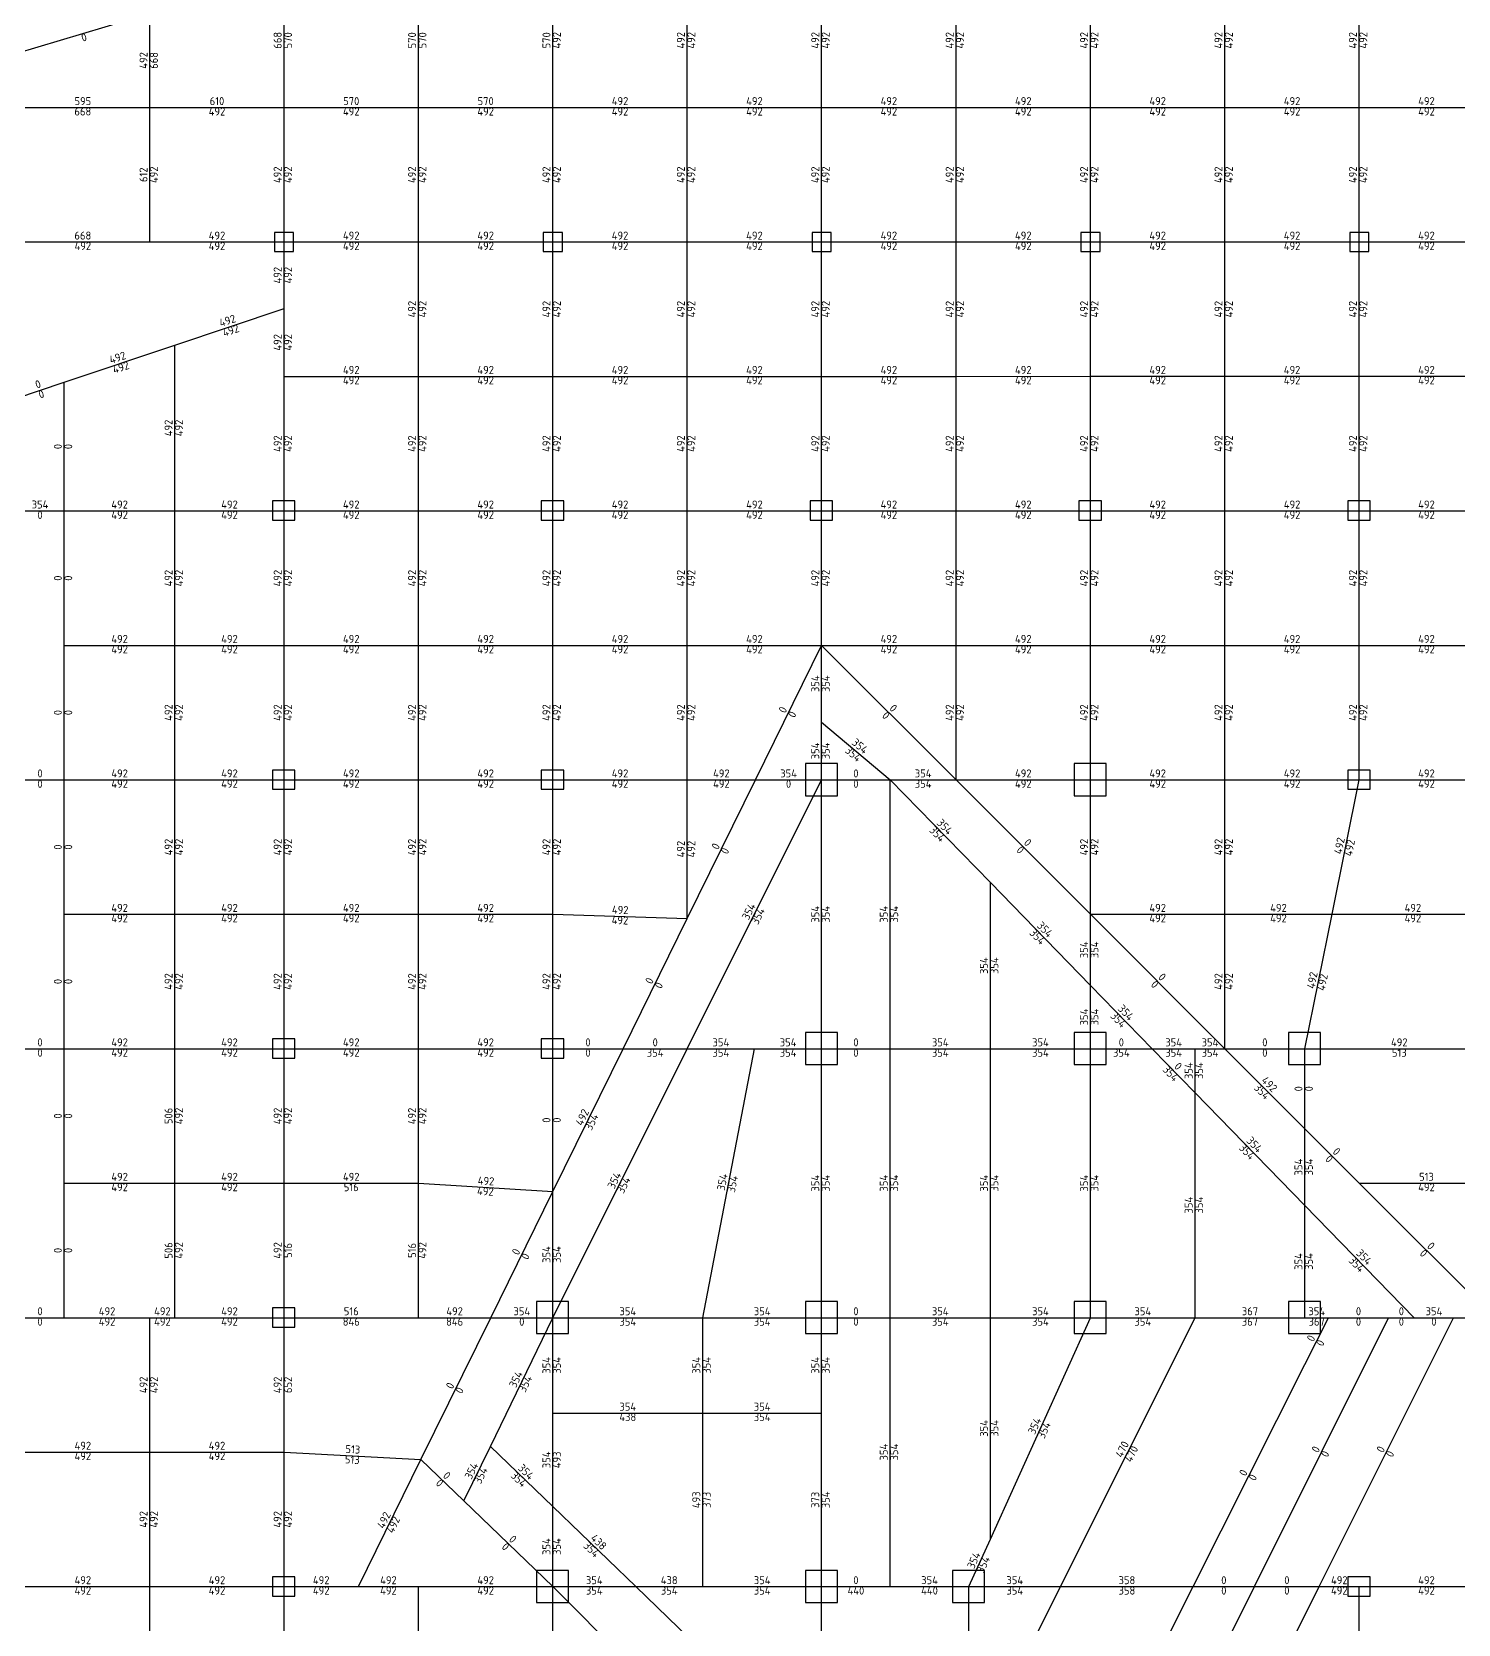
# Model space of a CAD drawing. Header units: millimetres. Extents: x -245177 to 1112891, y -1092030 to 122567.
# Drawn here: x -86381 to -41810, y -1007795 to -958058 of the extents above; entities that cross this region are included whole.
import ezdxf
from ezdxf.enums import TextEntityAlignment as Align

# ---------------------------------------------------------------- set-up
doc = ezdxf.new("R2010")
doc.units = ezdxf.units.MM
doc.header["$MEASUREMENT"] = 0
for name, color, linetype in [('13', 4, 'Continuous'), ('dsg', 7, 'Continuous'), ('jiantu', 134, 'Continuous')]:
    doc.layers.add(name, color=color, linetype=linetype)
doc.styles.add('TrueTypeFont', font='yjkeng.shx', dxfattribs={"bigfont": 'yjkchn.shx'})

msp = doc.modelspace()

# ---------------------------------------------------------------- linework, layer by layer
at = {"layer": 'jiantu'}
for p, q in [((-78500, -960422), (-78500, -956222)), ((-74300, -960422), (-74300, -956222)), ((-70100, -960422), (-70100, -956222)), ((-65900, -960422), (-65900, -956222)), ((-61700, -960422), (-61700, -956222)), ((-57500, -960422), (-57500, -956222)), ((-53300, -960422), (-53300, -956222)), ((-49100, -960422), (-49100, -956222)), ((-44900, -960422), (-44900, -956222)), ((-86883, -958738), (-82691, -957480)), ((-82691, -960422), (-82691, -957480)), ((-86883, -960422), (-82691, -960422)), ((-82691, -964622), (-82691, -960422)), ((-82691, -960422), (-78500, -960422)), ((-78500, -960422), (-74300, -960422)), ((-78500, -964622), (-78500, -960422)), ((-74300, -964622), (-74300, -960422)), ((-74300, -960422), (-70100, -960422)), ((-70100, -960422), (-65900, -960422)), ((-70100, -964622), (-70100, -960422)), ((-65900, -964622), (-65900, -960422)), ((-65900, -960422), (-61700, -960422)), ((-61700, -960422), (-57500, -960422)), ((-61700, -964622), (-61700, -960422)), ((-57500, -964622), (-57500, -960422)), ((-57500, -960422), (-53300, -960422)), ((-53300, -960422), (-49100, -960422)), ((-53300, -964622), (-53300, -960422)), ((-49100, -964622), (-49100, -960422)), ((-49100, -960422), (-44900, -960422)), ((-44900, -960422), (-40700, -960422)), ((-44900, -964622), (-44900, -960422)), ((-86883, -964622), (-82691, -964622)), ((-82691, -964622), (-78500, -964622)), ((-78500, -966697), (-78500, -964622)), ((-78500, -964622), (-74300, -964622)), ((-74300, -964622), (-70100, -964622)), ((-74300, -968819), (-74300, -964622)), ((-70100, -968819), (-70100, -964622)), ((-70100, -964622), (-65900, -964622)), ((-65900, -964622), (-61700, -964622)), ((-65900, -968819), (-65900, -964622)), ((-61700, -968819), (-61700, -964622)), ((-61700, -964622), (-57500, -964622)), ((-57500, -964622), (-53300, -964622)), ((-57500, -968819), (-57500, -964622)), ((-53300, -968818), (-53300, -964622)), ((-53300, -964622), (-49100, -964622)), ((-49100, -964622), (-44900, -964622)), ((-49100, -968818), (-49100, -964622)), ((-44900, -968818), (-44900, -964622)), ((-44900, -964622), (-40700, -964622)), ((-81909, -967841), (-78500, -966697)), ((-78500, -968819), (-78500, -966697)), ((-85368, -969002), (-81909, -967841)), ((-81909, -973022), (-81909, -967841)), ((-78500, -968819), (-74300, -968819)), ((-78500, -973022), (-78500, -968819)), ((-74300, -973022), (-74300, -968819)), ((-74300, -968819), (-70100, -968819)), ((-70100, -968819), (-65900, -968819)), ((-70100, -973022), (-70100, -968819)), ((-65900, -973022), (-65900, -968819)), ((-65900, -968819), (-61700, -968819)), ((-61700, -968819), (-57500, -968819)), ((-61700, -973022), (-61700, -968819)), ((-57500, -968819), (-53300, -968818)), ((-57500, -973022), (-57500, -968819)), ((-53300, -968818), (-49100, -968818)), ((-53300, -973022), (-53300, -968818)), ((-49100, -973022), (-49100, -968818)), ((-49100, -968818), (-44900, -968818)), ((-44900, -968818), (-40700, -968818)), ((-44900, -973022), (-44900, -968818)), ((-86883, -969510), (-85368, -969002)), ((-85368, -973022), (-85368, -969002)), ((-86883, -973022), (-85368, -973022)), ((-85368, -973022), (-81909, -973022)), ((-85368, -977222), (-85368, -973022)), ((-81909, -973022), (-78500, -973022)), ((-81909, -977222), (-81909, -973022)), ((-78500, -977222), (-78500, -973022)), ((-78500, -973022), (-74300, -973022)), ((-74300, -973022), (-70100, -973022)), ((-74300, -977222), (-74300, -973022)), ((-70100, -977222), (-70100, -973022)), ((-70100, -973022), (-65900, -973022)), ((-65900, -973022), (-61700, -973022)), ((-65900, -977222), (-65900, -973022)), ((-61700, -977222), (-61700, -973022)), ((-61700, -973022), (-57500, -973022)), ((-57500, -973022), (-53300, -973022)), ((-57500, -977222), (-57500, -973022)), ((-53300, -977222), (-53300, -973022)), ((-53300, -973022), (-49100, -973022)), ((-49100, -973022), (-44900, -973022)), ((-49100, -977222), (-49100, -973022)), ((-44900, -977222), (-44900, -973022)), ((-44900, -973022), (-40700, -973022)), ((-85368, -977222), (-81909, -977222)), ((-85368, -981422), (-85368, -977222)), ((-81909, -977222), (-78500, -977222)), ((-81909, -981422), (-81909, -977222)), ((-78500, -977222), (-74300, -977222)), ((-78500, -981422), (-78500, -977222)), ((-74300, -981422), (-74300, -977222)), ((-74300, -977222), (-70100, -977222)), ((-70100, -977222), (-65900, -977222)), ((-70100, -981422), (-70100, -977222)), ((-65900, -981422), (-65900, -977222)), ((-65900, -977222), (-61700, -977222)), ((-63768, -981422), (-61700, -977222)), ((-61700, -977222), (-57500, -977222)), ((-61700, -977222), (-57500, -981422)), ((-61700, -979618), (-61700, -977222)), ((-57500, -977222), (-53300, -977222)), ((-57500, -981422), (-57500, -977222)), ((-53300, -977222), (-49100, -977222)), ((-53300, -981422), (-53300, -977222)), ((-49100, -981422), (-49100, -977222)), ((-49100, -977222), (-44900, -977222)), ((-44900, -977222), (-40700, -977222)), ((-44900, -981422), (-44900, -977222)), ((-61700, -979618), (-59559, -981422)), ((-61700, -981422), (-61700, -979618)), ((-86883, -981422), (-85368, -981422)), ((-85368, -985622), (-85368, -981422)), ((-85368, -981422), (-81909, -981422)), ((-81909, -985622), (-81909, -981422)), ((-81909, -981422), (-78500, -981422)), ((-78500, -985622), (-78500, -981422)), ((-78500, -981422), (-74300, -981422)), ((-74300, -981422), (-70100, -981422)), ((-74300, -985622), (-74300, -981422)), ((-70100, -985622), (-70100, -981422)), ((-70100, -981422), (-65900, -981422)), ((-65900, -981422), (-63768, -981422)), ((-65900, -985751), (-63768, -981422)), ((-65900, -985751), (-65900, -981422)), ((-65900, -989822), (-61700, -981422)), ((-63768, -981422), (-61700, -981422)), ((-61700, -981422), (-59559, -981422)), ((-61700, -989822), (-61700, -981422)), ((-59559, -981422), (-57500, -981422)), ((-59559, -989822), (-59559, -981422)), ((-59559, -981422), (-56429, -984632)), ((-57500, -981422), (-53300, -981422)), ((-57500, -981422), (-53300, -985622)), ((-53300, -985622), (-53300, -981422)), ((-53300, -981422), (-49100, -981422)), ((-49100, -981422), (-44900, -981422)), ((-49100, -985622), (-49100, -981422)), ((-45750, -985622), (-44900, -981422)), ((-44900, -981422), (-40700, -981422)), ((-56429, -984632), (-53300, -987842)), ((-56429, -989822), (-56429, -984632)), ((-85368, -985622), (-81909, -985622)), ((-85368, -989822), (-85368, -985622)), ((-81909, -985622), (-78500, -985622)), ((-81909, -989822), (-81909, -985622)), ((-78500, -985622), (-74300, -985622)), ((-78500, -989822), (-78500, -985622)), ((-74300, -989822), (-74300, -985622)), ((-74300, -985622), (-70100, -985622)), ((-70100, -985622), (-65900, -985751)), ((-70100, -989822), (-70100, -985622)), ((-67904, -989822), (-65900, -985751)), ((-53300, -985622), (-49100, -989822)), ((-53300, -985622), (-49100, -985622)), ((-53300, -987842), (-53300, -985622)), ((-49100, -985622), (-45750, -985622)), ((-49100, -989822), (-49100, -985622)), ((-46600, -989822), (-45750, -985622)), ((-45750, -985622), (-40700, -985622)), ((-53300, -987842), (-51370, -989822)), ((-53300, -989822), (-53300, -987842)), ((-86883, -989822), (-85368, -989822)), ((-85368, -994022), (-85368, -989822)), ((-85368, -989822), (-81909, -989822)), ((-81909, -994022), (-81909, -989822)), ((-81909, -989822), (-78500, -989822)), ((-78500, -994022), (-78500, -989822)), ((-78500, -989822), (-74300, -989822)), ((-74300, -989822), (-70100, -989822)), ((-74300, -994022), (-74300, -989822)), ((-70100, -994280), (-70100, -989822)), ((-70100, -994280), (-67904, -989822)), ((-70100, -998222), (-65900, -989822)), ((-70100, -989822), (-67904, -989822)), ((-67904, -989822), (-65900, -989822)), ((-65900, -989822), (-63800, -989822)), ((-65418, -998222), (-63800, -989822)), ((-63800, -989822), (-61700, -989822)), ((-61700, -989822), (-59559, -989822)), ((-61700, -998222), (-61700, -989822)), ((-59559, -989822), (-56429, -989822)), ((-59559, -998222), (-59559, -989822)), ((-56429, -989822), (-53300, -989822)), ((-56429, -998222), (-56429, -989822)), ((-53300, -998222), (-53300, -989822)), ((-53300, -989822), (-51370, -989822)), ((-51370, -989822), (-50032, -989822)), ((-51370, -989822), (-50032, -991194)), ((-50032, -989822), (-49100, -989822)), ((-50032, -991194), (-50032, -989822)), ((-49100, -989822), (-46600, -989822)), ((-49100, -989822), (-46600, -992322)), ((-46600, -992322), (-46600, -989822)), ((-46600, -989822), (-40700, -989822)), ((-50032, -991194), (-46600, -994715)), ((-50032, -998222), (-50032, -991194)), ((-46600, -992322), (-44900, -994022)), ((-46600, -994715), (-46600, -992322)), ((-85368, -994022), (-81909, -994022)), ((-85368, -998222), (-85368, -994022)), ((-81909, -994022), (-78500, -994022)), ((-81909, -998222), (-81909, -994022)), ((-78500, -994022), (-74300, -994022)), ((-78500, -998222), (-78500, -994022)), ((-74300, -998222), (-74300, -994022)), ((-74300, -994022), (-70100, -994280)), ((-44900, -994022), (-40700, -998222)), ((-44900, -994022), (-40700, -994022)), ((-72041, -998222), (-70100, -994280)), ((-70100, -998222), (-70100, -994280)), ((-46600, -994715), (-43181, -998222)), ((-46600, -998222), (-46600, -994715)), ((-86883, -998222), (-85368, -998222)), ((-85368, -998222), (-82691, -998222)), ((-82691, -998222), (-81909, -998222)), ((-82691, -1002422), (-82691, -998222)), ((-81909, -998222), (-78500, -998222)), ((-78500, -998222), (-74300, -998222)), ((-78500, -1002422), (-78500, -998222)), ((-74300, -998222), (-72041, -998222)), ((-74220, -1002648), (-72041, -998222)), ((-72051, -1002242), (-70100, -998222)), ((-72041, -998222), (-70100, -998222)), ((-70100, -998222), (-65418, -998222)), ((-70100, -1001203), (-70100, -998222)), ((-65418, -998222), (-61700, -998222)), ((-65418, -1001203), (-65418, -998222)), ((-61700, -1001203), (-61700, -998222)), ((-61700, -998222), (-59559, -998222)), ((-59559, -998222), (-56429, -998222)), ((-59559, -1006622), (-59559, -998222)), ((-56429, -998222), (-53300, -998222)), ((-56429, -1005140), (-53300, -998222)), ((-56429, -1005140), (-56429, -998222)), ((-54232, -1006622), (-50032, -998222)), ((-53300, -998222), (-50032, -998222)), ((-50032, -998222), (-46600, -998222)), ((-48174, -1006622), (-43988, -998222)), ((-46600, -999689), (-45861, -998222)), ((-46600, -998222), (-45861, -998222)), ((-46149, -1006622), (-41954, -998222)), ((-45861, -998222), (-43988, -998222)), ((-43988, -998222), (-43181, -998222)), ((-43181, -998222), (-41954, -998222)), ((-41954, -998222), (-40700, -998222)), ((-50089, -1006622), (-46600, -999689)), ((-70100, -1004124), (-70100, -1001203)), ((-70100, -1001203), (-65418, -1001203)), ((-65418, -1006622), (-65418, -1001203)), ((-65418, -1001203), (-61700, -1001203)), ((-61700, -1006622), (-61700, -1001203)), ((-86883, -1002422), (-82691, -1002422)), ((-82691, -1006622), (-82691, -1002422)), ((-82691, -1002422), (-78500, -1002422)), ((-78500, -1002422), (-74220, -1002648)), ((-78500, -1006622), (-78500, -1002422)), ((-76177, -1006622), (-74220, -1002648)), ((-74220, -1002648), (-72877, -1003944)), ((-72877, -1003944), (-72051, -1002242)), ((-72051, -1002242), (-70100, -1004124)), ((-72877, -1003944), (-70100, -1006622)), ((-70100, -1006622), (-70100, -1004124)), ((-70100, -1004124), (-67510, -1006622)), ((-57100, -1006622), (-56429, -1005140)), ((-86883, -1006622), (-82691, -1006622)), ((-82691, -1006622), (-78500, -1006622)), ((-82691, -1010822), (-82691, -1006622)), ((-78500, -1010822), (-78500, -1006622)), ((-78500, -1006622), (-76177, -1006622)), ((-76177, -1006622), (-74300, -1006622)), ((-74300, -1006622), (-70100, -1006622)), ((-74300, -1010822), (-74300, -1006622)), ((-70100, -1010822), (-70100, -1006622)), ((-70100, -1006622), (-65900, -1010822)), ((-70100, -1006622), (-67510, -1006622)), ((-67510, -1006622), (-65418, -1006622)), ((-67510, -1006622), (-61700, -1012226)), ((-65418, -1006622), (-61700, -1006622)), ((-61700, -1006622), (-59559, -1006622)), ((-61700, -1012226), (-61700, -1006622)), ((-59559, -1006622), (-57100, -1006622)), ((-57100, -1012357), (-57100, -1006622)), ((-57100, -1012357), (-54232, -1006622)), ((-57100, -1006622), (-54232, -1006622)), ((-54318, -1015022), (-50089, -1006622)), ((-54232, -1006622), (-50089, -1006622)), ((-52360, -1015022), (-48174, -1006622)), ((-50089, -1006622), (-48174, -1006622)), ((-48247, -1010822), (-46149, -1006622)), ((-48174, -1006622), (-46149, -1006622)), ((-46149, -1006622), (-44900, -1006622)), ((-44900, -1010822), (-44900, -1006622)), ((-44900, -1006622), (-40700, -1006622))]:
    msp.add_line(p, q, dxfattribs=at)
at = {"layer": 'jiantu', "color": 54}
for points in [[(-78200, -964322), (-78800, -964322), (-78800, -964922), (-78200, -964922)], [(-69800, -964322), (-70400, -964322), (-70400, -964922), (-69800, -964922)], [(-61400, -964322), (-62000, -964322), (-62000, -964922), (-61400, -964922)], [(-53000, -964322), (-53600, -964322), (-53600, -964922), (-53000, -964922)], [(-44600, -964322), (-45200, -964322), (-45200, -964922), (-44600, -964922)], [(-78160, -972712), (-78860, -972712), (-78860, -973312), (-78160, -973312)], [(-69760, -972712), (-70460, -972712), (-70460, -973312), (-69760, -973312)], [(-61360, -972712), (-62060, -972712), (-62060, -973312), (-61360, -973312)], [(-52960, -972712), (-53660, -972712), (-53660, -973312), (-52960, -973312)], [(-44560, -972712), (-45260, -972712), (-45260, -973312), (-44560, -973312)], [(-78160, -981117), (-78860, -981117), (-78860, -981717), (-78160, -981717)], [(-69760, -981117), (-70460, -981117), (-70460, -981717), (-69760, -981717)], [(-61210, -980917), (-62210, -980917), (-62210, -981917), (-61210, -981917)], [(-52810, -980917), (-53810, -980917), (-53810, -981917), (-52810, -981917)], [(-44560, -981117), (-45260, -981117), (-45260, -981717), (-44560, -981717)], [(-78160, -989517), (-78860, -989517), (-78860, -990117), (-78160, -990117)], [(-69760, -989517), (-70460, -989517), (-70460, -990117), (-69760, -990117)], [(-61210, -989317), (-62210, -989317), (-62210, -990317), (-61210, -990317)], [(-52810, -989317), (-53810, -989317), (-53810, -990317), (-52810, -990317)], [(-46110, -989317), (-47110, -989317), (-47110, -990317), (-46110, -990317)], [(-69610, -997717), (-70610, -997717), (-70610, -998717), (-69610, -998717)], [(-61210, -997717), (-62210, -997717), (-62210, -998717), (-61210, -998717)], [(-52810, -997717), (-53810, -997717), (-53810, -998717), (-52810, -998717)], [(-46110, -997717), (-47110, -997717), (-47110, -998717), (-46110, -998717)], [(-78160, -997917), (-78860, -997917), (-78860, -998517), (-78160, -998517)], [(-69610, -1006117), (-70610, -1006117), (-70610, -1007117), (-69610, -1007117)], [(-61210, -1006117), (-62210, -1006117), (-62210, -1007117), (-61210, -1007117)], [(-56610, -1006117), (-57610, -1006117), (-57610, -1007117), (-56610, -1007117)], [(-78160, -1006317), (-78860, -1006317), (-78860, -1006917), (-78160, -1006917)], [(-44560, -1006317), (-45260, -1006317), (-45260, -1006917), (-44560, -1006917)]]:
    msp.add_lwpolyline(points, close=True, dxfattribs=at)

# ---------------------------------------------------------------- texts
at = {"layer": '13', "color": 4, "linetype": 'Continuous', "style": 'TrueTypeFont'}
for s, p in [('668', (-78500, -958322)), ('570', (-74300, -958322)), ('570', (-70100, -958322)), ('612', (-82691, -962522))]:
    msp.add_text(s, height=250, rotation=90, dxfattribs=at).set_placement(p, align=Align.BOTTOM_CENTER)
for s, p in [('570', (-78500, -958322)), ('570', (-74300, -958322)), ('668', (-82691, -958951)), ('652', (-78500, -1000322))]:
    msp.add_text(s, height=250, rotation=90, dxfattribs=at).set_placement(p, align=Align.TOP_CENTER)
msp.add_text('668', height=250, dxfattribs=at).set_placement((-84787, -960422), align=Align.TOP_CENTER)
for s, p in [('595', (-84787, -960422)), ('610', (-80595, -960422)), ('570', (-76400, -960422)), ('570', (-72200, -960422)), ('668', (-84787, -964622))]:
    msp.add_text(s, height=250, dxfattribs=at).set_placement(p, align=Align.BOTTOM_CENTER)
at = {"layer": 'dsg', "color": 1, "linetype": 'Continuous', "style": 'TrueTypeFont'}
for s, rotation, p in [('0', 16.7049, (-84787, -958109)), ('492', 90, (-70100, -958322)), ('492', 90, (-65900, -958322)), ('492', 90, (-61700, -958322)), ('492', 90, (-57500, -958322)), ('492', 90, (-53300, -958322)), ('492', 90, (-49100, -958322)), ('492', 90, (-44900, -958322)), ('492', 90, (-82691, -962522)), ('492', 90, (-78500, -962522)), ('492', 90, (-74300, -962522)), ('492', 90, (-70100, -962522)), ('492', 90, (-65900, -962522)), ('492', 90, (-61700, -962522)), ('492', 90, (-57500, -962522)), ('492', 90, (-53300, -962522)), ('492', 90, (-49100, -962522)), ('492', 90, (-44900, -962522)), ('492', 90, (-78500, -965659)), ('492', 90, (-74300, -966720)), ('492', 90, (-70100, -966720)), ('492', 90, (-65900, -966720)), ('492', 90, (-61700, -966720)), ('492', 90, (-57500, -966720)), ('492', 90, (-53300, -966720)), ('492', 90, (-49100, -966720)), ('492', 90, (-44900, -966720)), ('492', 18.5522, (-80204, -967269)), ('492', 90, (-78500, -967758)), ('492', 18.5522, (-83638, -968421)), ('0', 18.5522, (-86125, -969256)), ('492', 90, (-81909, -970431)), ('492', 90, (-78500, -970920)), ('492', 90, (-74300, -970920)), ('492', 90, (-70100, -970920)), ('492', 90, (-65900, -970920)), ('492', 90, (-61700, -970920)), ('492', 90, (-57500, -970920)), ('492', 90, (-53300, -970920)), ('492', 90, (-49100, -970920)), ('492', 90, (-44900, -970920)), ('0', 90, (-85368, -971012)), ('0', 90, (-85368, -975122)), ('492', 90, (-81909, -975122)), ('492', 90, (-78500, -975122)), ('492', 90, (-74300, -975122)), ('492', 90, (-70100, -975122)), ('492', 90, (-65900, -975122)), ('492', 90, (-61700, -975122)), ('492', 90, (-57500, -975122)), ('492', 90, (-53300, -975122)), ('492', 90, (-49100, -975122)), ('492', 90, (-44900, -975122)), ('354', 90, (-61700, -978420)), ('0', 90, (-85368, -979322)), ('492', 90, (-81909, -979322)), ('492', 90, (-78500, -979322)), ('492', 90, (-74300, -979322)), ('492', 90, (-70100, -979322)), ('492', 90, (-65900, -979322)), ('0', 63.783, (-62734, -979322)), ('0', 315, (-59600, -979322)), ('492', 90, (-57500, -979322)), ('492', 90, (-53300, -979322)), ('492', 90, (-49100, -979322)), ('492', 90, (-44900, -979322)), ('354', 90, (-61700, -980520)), ('354', 319.8822, (-60629, -980520)), ('492', 90, (-81909, -983522)), ('492', 90, (-78500, -983522)), ('492', 90, (-74300, -983522)), ('492', 90, (-70100, -983522)), ('354', 314.2713, (-57994, -983027)), ('492', 90, (-53300, -983522)), ('492', 90, (-49100, -983522)), ('492', 78.559, (-45325, -983522)), ('0', 90, (-85368, -983522)), ('492', 90, (-65900, -983586)), ('0', 63.783, (-64834, -983586)), ('0', 315, (-55400, -983522)), ('492', 358.2389, (-68000, -985686)), ('354', 63.435, (-63800, -985622)), ('354', 90, (-61700, -985622)), ('354', 90, (-59559, -985622)), ('354', 314.2713, (-54864, -986237)), ('354', 90, (-53300, -986732)), ('354', 90, (-56429, -987227)), ('0', 90, (-85368, -987722)), ('492', 90, (-81909, -987722)), ('492', 90, (-78500, -987722)), ('492', 90, (-74300, -987722)), ('492', 90, (-70100, -987722)), ('0', 63.783, (-66902, -987786)), ('0', 315, (-51200, -987722)), ('492', 90, (-49100, -987722)), ('492', 78.559, (-46175, -987722)), ('354', 90, (-53300, -988832)), ('354', 314.2713, (-52335, -988832)), ('354', 90, (-50032, -990508)), ('354', 314.2713, (-50701, -990508)), ('354', 315, (-47850, -991072)), ('0', 90, (-46600, -991072)), ('492', 90, (-81909, -991922)), ('492', 90, (-78500, -991922)), ('492', 90, (-74300, -991922)), ('0', 90, (-85368, -991922)), ('0', 90, (-70100, -992051)), ('354', 63.783, (-69002, -992051)), ('354', 314.2713, (-48316, -992955)), ('0', 315, (-45750, -993172)), ('354', 90, (-46600, -993518)), ('492', 356.4812, (-72200, -994151)), ('354', 63.435, (-68000, -994022)), ('354', 79.0954, (-64609, -994022)), ('354', 90, (-61700, -994022)), ('354', 90, (-59559, -994022)), ('354', 90, (-56429, -994022)), ('354', 90, (-53300, -994022)), ('354', 90, (-50032, -994708)), ('0', 90, (-85368, -996122)), ('492', 90, (-81909, -996122)), ('516', 90, (-78500, -996122)), ('492', 90, (-74300, -996122)), ('0', 63.783, (-71070, -996251)), ('354', 90, (-70100, -996251)), ('354', 90, (-46600, -996468)), ('0', 315, (-42800, -996122)), ('354', 314.2713, (-44890, -996468)), ('0', 63.2804, (-46230, -998955)), ('354', 90, (-70100, -999712)), ('354', 90, (-65418, -999712)), ('354', 90, (-61700, -999712)), ('492', 90, (-82691, -1000322)), ('354', 64.108, (-71075, -1000232)), ('0', 63.783, (-73131, -1000435)), ('354', 90, (-56429, -1001681)), ('354', 65.6589, (-54864, -1001681)), ('354', 90, (-59559, -1002422)), ('513', 356.9667, (-76360, -1002535)), ('493', 90, (-70100, -1002664)), ('470', 63.435, (-52132, -1002422)), ('0', 63.5118, (-46081, -1002422)), ('0', 63.4613, (-44052, -1002422)), ('354', 64.108, (-72464, -1003093)), ('354', 316.036, (-71075, -1003183)), ('0', 63.2804, (-48344, -1003155)), ('0', 316.045, (-73549, -1003296)), ('373', 90, (-65418, -1003912)), ('354', 90, (-61700, -1003912)), ('492', 90, (-82691, -1004522)), ('492', 90, (-78500, -1004522)), ('492', 63.783, (-75199, -1004635)), ('354', 90, (-70100, -1005373)), ('0', 316.045, (-71488, -1005283)), ('354', 316.036, (-68805, -1005373)), ('354', 65.6589, (-56764, -1005881))]:
    msp.add_text(s, height=250, rotation=rotation, dxfattribs=at).set_placement(p, align=Align.TOP_CENTER)
for s, rotation, p in [('492', 90, (-65900, -958322)), ('492', 90, (-61700, -958322)), ('492', 90, (-57500, -958322)), ('492', 90, (-53300, -958322)), ('492', 90, (-49100, -958322)), ('492', 90, (-44900, -958322)), ('492', 90, (-82691, -958951)), ('492', 90, (-78500, -962522)), ('492', 90, (-74300, -962522)), ('492', 90, (-70100, -962522)), ('492', 90, (-65900, -962522)), ('492', 90, (-61700, -962522)), ('492', 90, (-57500, -962522)), ('492', 90, (-53300, -962522)), ('492', 90, (-49100, -962522)), ('492', 90, (-44900, -962522)), ('492', 90, (-78500, -965659)), ('492', 90, (-74300, -966720)), ('492', 90, (-70100, -966720)), ('492', 90, (-65900, -966720)), ('492', 90, (-61700, -966720)), ('492', 90, (-57500, -966720)), ('492', 90, (-53300, -966720)), ('492', 90, (-49100, -966720)), ('492', 90, (-44900, -966720)), ('492', 18.5522, (-80204, -967269)), ('492', 90, (-78500, -967758)), ('492', 18.5522, (-83638, -968421)), ('0', 18.5522, (-86125, -969256)), ('492', 90, (-81909, -970431)), ('492', 90, (-78500, -970920)), ('492', 90, (-74300, -970920)), ('492', 90, (-70100, -970920)), ('492', 90, (-65900, -970920)), ('492', 90, (-61700, -970920)), ('492', 90, (-57500, -970920)), ('492', 90, (-53300, -970920)), ('492', 90, (-49100, -970920)), ('492', 90, (-44900, -970920)), ('0', 90, (-85368, -971012)), ('0', 90, (-85368, -975122)), ('492', 90, (-81909, -975122)), ('492', 90, (-78500, -975122)), ('492', 90, (-74300, -975122)), ('492', 90, (-70100, -975122)), ('492', 90, (-65900, -975122)), ('492', 90, (-61700, -975122)), ('492', 90, (-57500, -975122)), ('492', 90, (-53300, -975122)), ('492', 90, (-49100, -975122)), ('492', 90, (-44900, -975122)), ('354', 90, (-61700, -978420)), ('0', 90, (-85368, -979322)), ('492', 90, (-81909, -979322)), ('492', 90, (-78500, -979322)), ('492', 90, (-74300, -979322)), ('492', 90, (-70100, -979322)), ('492', 90, (-65900, -979322)), ('0', 63.783, (-62734, -979322)), ('0', 315, (-59600, -979322)), ('492', 90, (-57500, -979322)), ('492', 90, (-53300, -979322)), ('492', 90, (-49100, -979322)), ('492', 90, (-44900, -979322)), ('354', 90, (-61700, -980520)), ('354', 319.8822, (-60629, -980520)), ('354', 314.2713, (-57994, -983027)), ('492', 90, (-81909, -983522)), ('492', 90, (-78500, -983522)), ('492', 90, (-74300, -983522)), ('492', 90, (-70100, -983522)), ('0', 315, (-55400, -983522)), ('492', 90, (-53300, -983522)), ('492', 90, (-49100, -983522)), ('492', 78.559, (-45325, -983522)), ('0', 90, (-85368, -983522)), ('492', 90, (-65900, -983586)), ('0', 63.783, (-64834, -983586)), ('492', 358.2389, (-68000, -985686)), ('354', 63.435, (-63800, -985622)), ('354', 90, (-61700, -985622)), ('354', 90, (-59559, -985622)), ('354', 314.2713, (-54864, -986237)), ('354', 90, (-53300, -986732)), ('354', 90, (-56429, -987227)), ('0', 90, (-85368, -987722)), ('492', 90, (-81909, -987722)), ('492', 90, (-78500, -987722)), ('492', 90, (-74300, -987722)), ('492', 90, (-70100, -987722)), ('0', 63.783, (-66902, -987786)), ('0', 315, (-51200, -987722)), ('492', 90, (-49100, -987722)), ('492', 78.559, (-46175, -987722)), ('354', 90, (-53300, -988832)), ('354', 314.2713, (-52335, -988832)), ('0', 314.2713, (-50701, -990508)), ('354', 90, (-50032, -990508)), ('492', 315, (-47850, -991072)), ('0', 90, (-46600, -991072)), ('506', 90, (-81909, -991922)), ('492', 90, (-78500, -991922)), ('492', 90, (-74300, -991922)), ('492', 63.783, (-69002, -992051)), ('0', 90, (-85368, -991922)), ('0', 90, (-70100, -992051)), ('354', 314.2713, (-48316, -992955)), ('0', 315, (-45750, -993172)), ('354', 63.435, (-68000, -994022)), ('354', 79.0954, (-64609, -994022)), ('354', 90, (-46600, -993518)), ('492', 356.4812, (-72200, -994151)), ('354', 90, (-61700, -994022)), ('354', 90, (-59559, -994022)), ('354', 90, (-56429, -994022)), ('354', 90, (-53300, -994022)), ('354', 90, (-50032, -994708)), ('0', 90, (-85368, -996122)), ('506', 90, (-81909, -996122)), ('492', 90, (-78500, -996122)), ('516', 90, (-74300, -996122)), ('0', 63.783, (-71070, -996251)), ('354', 90, (-70100, -996251)), ('354', 90, (-46600, -996468)), ('354', 314.2713, (-44890, -996468)), ('0', 315, (-42800, -996122)), ('0', 63.2804, (-46230, -998955)), ('354', 90, (-70100, -999712)), ('354', 90, (-65418, -999712)), ('354', 90, (-61700, -999712)), ('492', 90, (-82691, -1000322)), ('492', 90, (-78500, -1000322)), ('354', 64.108, (-71075, -1000232)), ('0', 63.783, (-73131, -1000435)), ('354', 90, (-56429, -1001681)), ('354', 65.6589, (-54864, -1001681)), ('513', 356.9667, (-76360, -1002535)), ('354', 90, (-59559, -1002422)), ('470', 63.435, (-52132, -1002422)), ('354', 90, (-70100, -1002664)), ('0', 63.5118, (-46081, -1002422)), ('0', 63.4613, (-44052, -1002422)), ('0', 316.045, (-73549, -1003296)), ('354', 64.108, (-72464, -1003093)), ('354', 316.036, (-71075, -1003183)), ('0', 63.2804, (-48344, -1003155)), ('493', 90, (-65418, -1003912)), ('373', 90, (-61700, -1003912)), ('492', 90, (-82691, -1004522)), ('492', 90, (-78500, -1004522)), ('492', 63.783, (-75199, -1004635)), ('0', 316.045, (-71488, -1005283)), ('354', 90, (-70100, -1005373)), ('438', 316.036, (-68805, -1005373)), ('354', 65.6589, (-56764, -1005881))]:
    msp.add_text(s, height=250, rotation=rotation, dxfattribs=at).set_placement(p, align=Align.BOTTOM_CENTER)
for s, p in [('492', (-80595, -960422)), ('492', (-76400, -960422)), ('492', (-72200, -960422)), ('492', (-68000, -960422)), ('492', (-63800, -960422)), ('492', (-59600, -960422)), ('492', (-55400, -960422)), ('492', (-51200, -960422)), ('492', (-47000, -960422)), ('492', (-42800, -960422)), ('492', (-84787, -964622)), ('492', (-80595, -964622)), ('492', (-76400, -964622)), ('492', (-72200, -964622)), ('492', (-68000, -964622)), ('492', (-63800, -964622)), ('492', (-59600, -964622)), ('492', (-55400, -964622)), ('492', (-51200, -964622)), ('492', (-47000, -964622)), ('492', (-42800, -964622)), ('492', (-76400, -968819)), ('492', (-72200, -968819)), ('492', (-68000, -968819)), ('492', (-63800, -968819)), ('492', (-59600, -968819)), ('492', (-55400, -968819)), ('492', (-51200, -968818)), ('492', (-47000, -968818)), ('492', (-42800, -968818)), ('0', (-86125, -973022)), ('492', (-83638, -973022)), ('492', (-80204, -973022)), ('492', (-76400, -973022)), ('492', (-72200, -973022)), ('492', (-68000, -973022)), ('492', (-63800, -973022)), ('492', (-59600, -973022)), ('492', (-55400, -973022)), ('492', (-51200, -973022)), ('492', (-47000, -973022)), ('492', (-42800, -973022)), ('492', (-83638, -977222)), ('492', (-80204, -977222)), ('492', (-76400, -977222)), ('492', (-72200, -977222)), ('492', (-68000, -977222)), ('492', (-63800, -977222)), ('492', (-59600, -977222)), ('492', (-55400, -977222)), ('492', (-51200, -977222)), ('492', (-47000, -977222)), ('492', (-42800, -977222)), ('0', (-86125, -981422)), ('492', (-83638, -981422)), ('492', (-80204, -981422)), ('492', (-76400, -981422)), ('492', (-72200, -981422)), ('492', (-68000, -981422)), ('492', (-64834, -981422)), ('0', (-62734, -981422)), ('0', (-60629, -981422)), ('354', (-58529, -981422)), ('492', (-55400, -981422)), ('492', (-51200, -981422)), ('492', (-47000, -981422)), ('492', (-42800, -981422)), ('492', (-83638, -985622)), ('492', (-80204, -985622)), ('492', (-76400, -985622)), ('492', (-72200, -985622)), ('492', (-51200, -985622)), ('492', (-47425, -985622)), ('492', (-43225, -985622)), ('0', (-86125, -989822)), ('492', (-83638, -989822)), ('492', (-80204, -989822)), ('492', (-76400, -989822)), ('492', (-72200, -989822)), ('0', (-69002, -989822)), ('354', (-66902, -989822)), ('354', (-64850, -989822)), ('354', (-62750, -989822)), ('0', (-60629, -989822)), ('354', (-57994, -989822)), ('354', (-54864, -989822)), ('354', (-52335, -989822)), ('354', (-50701, -989822)), ('354', (-49566, -989822)), ('0', (-47850, -989822)), ('513', (-43650, -989822)), ('492', (-83638, -994022)), ('492', (-80204, -994022)), ('516', (-76400, -994022)), ('492', (-42800, -994022)), ('0', (-86125, -998222)), ('492', (-84030, -998222)), ('492', (-82300, -998222)), ('492', (-80204, -998222)), ('0', (-71070, -998222)), ('354', (-67759, -998222)), ('354', (-63559, -998222)), ('0', (-60629, -998222)), ('354', (-57994, -998222)), ('354', (-54864, -998222)), ('354', (-51666, -998222)), ('367', (-48316, -998222)), ('367', (-46230, -998222)), ('0', (-44925, -998222)), ('0', (-43585, -998222)), ('0', (-42567, -998222)), ('438', (-67759, -1001203)), ('354', (-63559, -1001203)), ('492', (-84787, -1002422)), ('492', (-80595, -1002422)), ('492', (-84787, -1006622)), ('492', (-80595, -1006622)), ('492', (-77338, -1006622)), ('492', (-75238, -1006622)), ('492', (-72200, -1006622)), ('354', (-68805, -1006622)), ('354', (-66464, -1006622)), ('354', (-63559, -1006622)), ('440', (-60629, -1006622)), ('440', (-58329, -1006622)), ('354', (-55666, -1006622)), ('358', (-52161, -1006622)), ('0', (-49132, -1006622)), ('0', (-47162, -1006622)), ('492', (-45524, -1006622)), ('492', (-42800, -1006622))]:
    msp.add_text(s, height=250, dxfattribs=at).set_placement(p, align=Align.TOP_CENTER)
for s, p in [('492', (-68000, -960422)), ('492', (-63800, -960422)), ('492', (-59600, -960422)), ('492', (-55400, -960422)), ('492', (-51200, -960422)), ('492', (-47000, -960422)), ('492', (-42800, -960422)), ('492', (-80595, -964622)), ('492', (-76400, -964622)), ('492', (-72200, -964622)), ('492', (-68000, -964622)), ('492', (-63800, -964622)), ('492', (-59600, -964622)), ('492', (-55400, -964622)), ('492', (-51200, -964622)), ('492', (-47000, -964622)), ('492', (-42800, -964622)), ('492', (-76400, -968819)), ('492', (-72200, -968819)), ('492', (-68000, -968819)), ('492', (-63800, -968819)), ('492', (-59600, -968819)), ('492', (-55400, -968819)), ('492', (-51200, -968818)), ('492', (-47000, -968818)), ('492', (-42800, -968818)), ('354', (-86125, -973022)), ('492', (-83638, -973022)), ('492', (-80204, -973022)), ('492', (-76400, -973022)), ('492', (-72200, -973022)), ('492', (-68000, -973022)), ('492', (-63800, -973022)), ('492', (-59600, -973022)), ('492', (-55400, -973022)), ('492', (-51200, -973022)), ('492', (-47000, -973022)), ('492', (-42800, -973022)), ('492', (-83638, -977222)), ('492', (-80204, -977222)), ('492', (-76400, -977222)), ('492', (-72200, -977222)), ('492', (-68000, -977222)), ('492', (-63800, -977222)), ('492', (-59600, -977222)), ('492', (-55400, -977222)), ('492', (-51200, -977222)), ('492', (-47000, -977222)), ('492', (-42800, -977222)), ('0', (-86125, -981422)), ('492', (-83638, -981422)), ('492', (-80204, -981422)), ('492', (-76400, -981422)), ('492', (-72200, -981422)), ('492', (-68000, -981422)), ('492', (-64834, -981422)), ('354', (-62734, -981422)), ('0', (-60629, -981422)), ('354', (-58529, -981422)), ('492', (-55400, -981422)), ('492', (-51200, -981422)), ('492', (-47000, -981422)), ('492', (-42800, -981422)), ('492', (-83638, -985622)), ('492', (-80204, -985622)), ('492', (-76400, -985622)), ('492', (-72200, -985622)), ('492', (-51200, -985622)), ('492', (-47425, -985622)), ('492', (-43225, -985622)), ('0', (-86125, -989822)), ('492', (-83638, -989822)), ('492', (-80204, -989822)), ('492', (-76400, -989822)), ('492', (-72200, -989822)), ('0', (-69002, -989822)), ('0', (-66902, -989822)), ('354', (-64850, -989822)), ('354', (-62750, -989822)), ('0', (-60629, -989822)), ('354', (-57994, -989822)), ('354', (-54864, -989822)), ('0', (-52335, -989822)), ('354', (-50701, -989822)), ('354', (-49566, -989822)), ('0', (-47850, -989822)), ('492', (-43650, -989822)), ('492', (-83638, -994022)), ('492', (-80204, -994022)), ('492', (-76400, -994022)), ('513', (-42800, -994022)), ('0', (-86125, -998222)), ('492', (-84030, -998222)), ('492', (-82300, -998222)), ('492', (-80204, -998222)), ('516', (-76400, -998222)), ('492', (-73170, -998222)), ('354', (-71070, -998222)), ('354', (-67759, -998222)), ('354', (-63559, -998222)), ('0', (-60629, -998222)), ('354', (-57994, -998222)), ('354', (-54864, -998222)), ('354', (-51666, -998222)), ('367', (-48316, -998222)), ('354', (-46230, -998222)), ('0', (-44925, -998222)), ('0', (-43585, -998222)), ('354', (-42567, -998222)), ('354', (-67759, -1001203)), ('354', (-63559, -1001203)), ('492', (-84787, -1002422)), ('492', (-80595, -1002422)), ('492', (-84787, -1006622)), ('492', (-80595, -1006622)), ('492', (-77338, -1006622)), ('492', (-75238, -1006622)), ('492', (-72200, -1006622)), ('354', (-68805, -1006622)), ('438', (-66464, -1006622)), ('354', (-63559, -1006622)), ('0', (-60629, -1006622)), ('354', (-58329, -1006622)), ('354', (-55666, -1006622)), ('358', (-52161, -1006622)), ('0', (-49132, -1006622)), ('0', (-47162, -1006622)), ('492', (-45524, -1006622)), ('492', (-42800, -1006622))]:
    msp.add_text(s, height=250, dxfattribs=at).set_placement(p, align=Align.BOTTOM_CENTER)
at = {"layer": 'dsg', "color": 2, "linetype": 'Continuous', "style": 'TrueTypeFont'}
for p in [(-76400, -998222), (-73170, -998222)]:
    msp.add_text('846', height=250, dxfattribs=at).set_placement(p, align=Align.TOP_CENTER)

doc.saveas('drawing.dxf')
